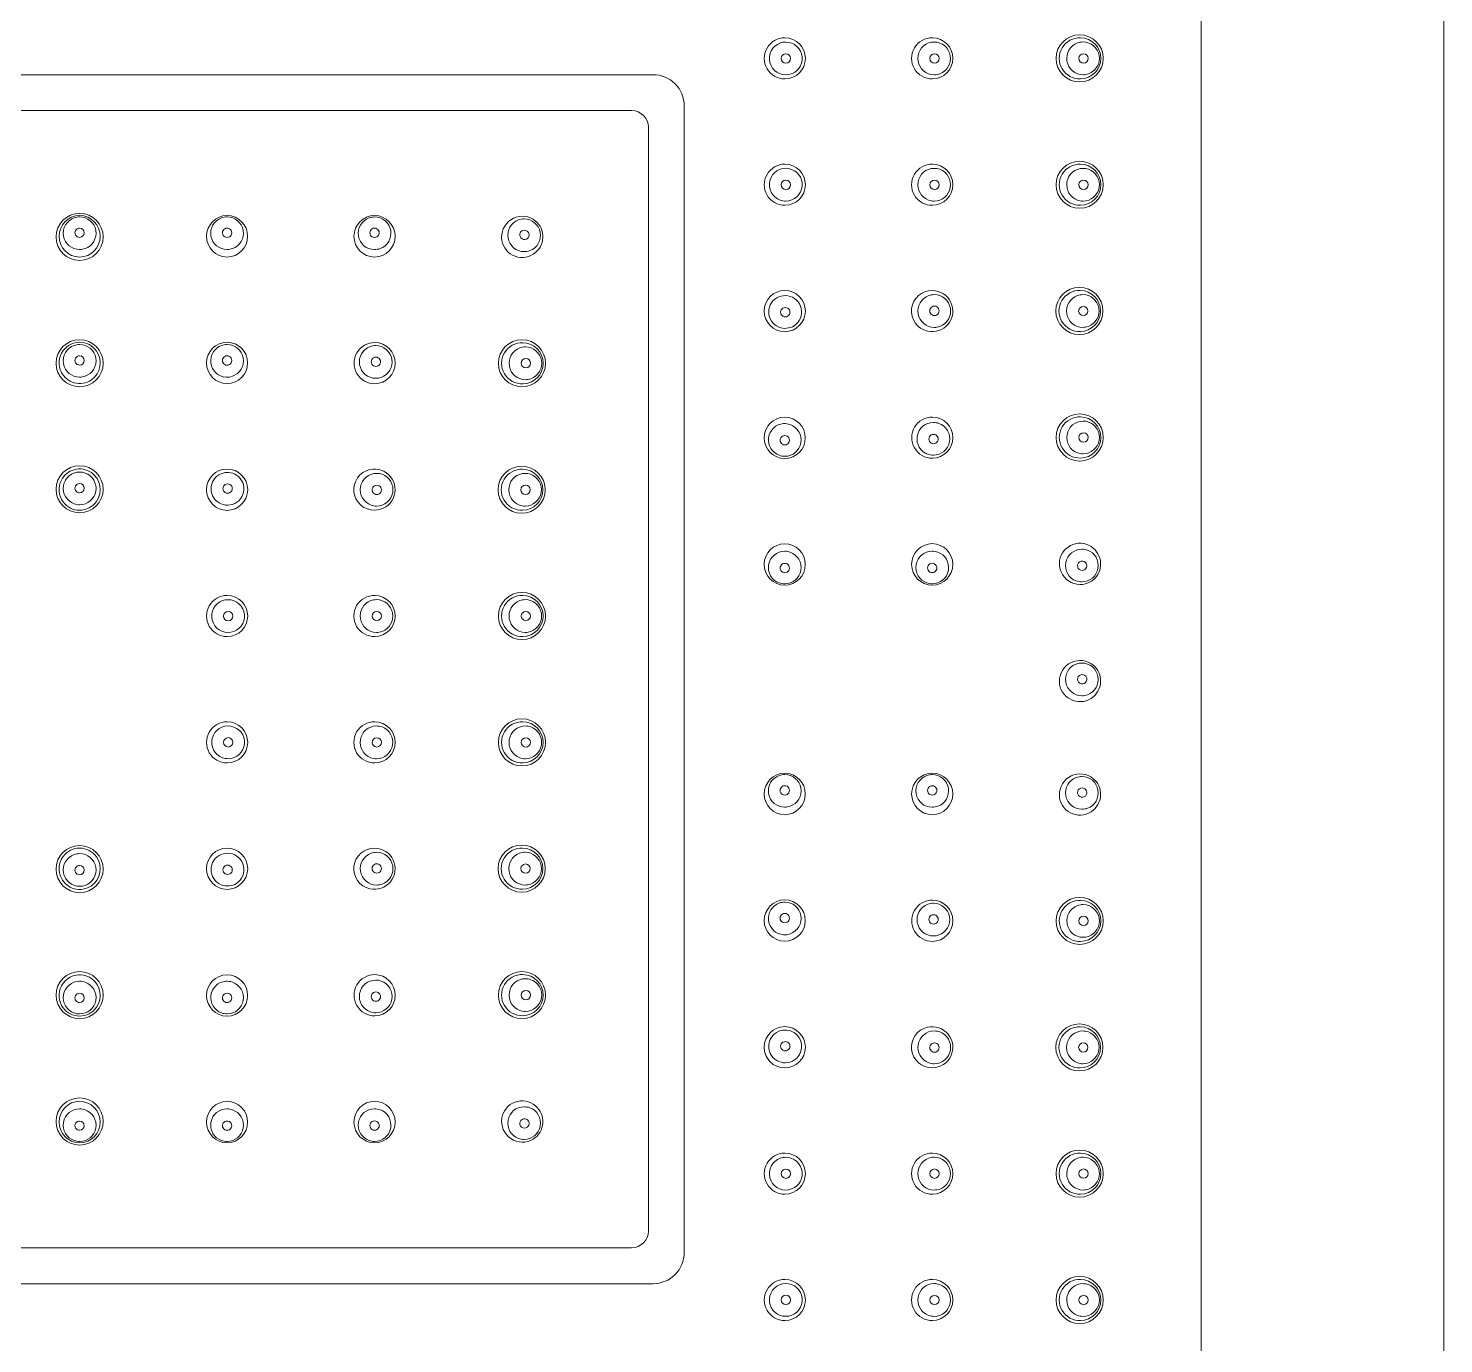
# Model space of a CAD drawing. Header units: metres. Extents: x 14 to 2416, y -346 to 476.
# Drawn here: x 146.8251 to 146.9289, y -148.8658 to -148.7693 of the extents above; entities that cross this region are included whole.
import ezdxf

# ---------------------------------------------------------------- set-up
doc = ezdxf.new("R2010")
doc.units = ezdxf.units.M
doc.linetypes.add('0', pattern=[0])
doc.layers.get('0').update_dxf_attribs({"linetype": '0', "lineweight": 20})
doc.layers.add('A-ANNO-TEXT', color=20, linetype='Continuous', lineweight=13)
doc.layers.add('baños', color=251, linetype='Continuous', lineweight=0)
doc.styles.get("Standard").update_dxf_attribs({"font": 'arial.ttf', "height": 0.1875})

# ---------------------------------------------------------------- blocks, each defined once
blk = doc.blocks.new('A$C3bae67db')
at = {"layer": 'baños'}
for p, q in [((0.05567767941755619, 0.142043857970684), (0.05567767969631632, 0.05795731748658994)), ((0.1443225757108735, 0.142043857970684), (0.1443225754321134, 0.05795731748658994)), ((0.05830638234982644, 0.1404659088862488), (0.05830638234982644, 0.05953413947369057)), ((0.1416938727786032, 0.1404659088862488), (0.1416938727786032, 0.05953413947369057)), ((0.05953425239812304, 0.05830626942536554), (0.1404660027303066, 0.05830626942536554)), ((0.05795743052766511, 0.05567756672882496), (0.1420428246007646, 0.05567756672882496))]:
    blk.add_line(p, q, dxfattribs=at)
for points in [[(0.2000001275641807, 0.2000000241799569), (1.275641352549428e-07, 0.2000000241799569), (1.275641352549428e-07, 2.417995403902751e-08), (0.2000001275641807, 2.417995403902751e-08)], [(0.1822216636463319, 0.1822215602621071), (0.01777859148198413, 0.1822215602621071), (0.01777859148198413, 0.0177784880978038), (0.1822216636463319, 0.0177784880978038)]]:
    blk.add_lwpolyline(points, close=True, dxfattribs=at)
for centre, radius in [((0.06756904067282221, 0.1000025628189221), 0.001726273626168971), ((0.0768350682250798, 0.1000025628189221), 0.001726273626168971), ((0.08607355345083079, 0.1000025633621178), 0.001726273626168971), ((0.1139267016775989, 0.1000025633621178), 0.001726273626168971), ((0.1231651869033499, 0.1000025628189221), 0.001726273626168971), ((0.1324312144556075, 0.1000025628189221), 0.001726273626168971), ((0.09537011069431856, 0.0891052716333931), 0.0003427381330779128), ((0.1046301444341111, 0.0891052716333931), 0.0003427381330779128), ((0.0768350682250798, 0.0675740050237934), 0.001726273626168971), ((0.0861115584927461, 0.06759639730619682), 0.001726273626168971), ((0.09536712332959496, 0.0675740050237934), 0.001726273626168971), ((0.1046331317988347, 0.0675740050237934), 0.001726273626168971), ((0.1138886966356836, 0.06759639730619682), 0.001726273626168971), ((0.1231651869033499, 0.0675740050237934), 0.001726273626168971), ((0.05448229008286809, 0.04822083048440717), 0.0003427381330779128), ((0.06374232382266065, 0.04822083048440717), 0.0003427381330779128), ((0.1362579313056553, 0.04822083048440717), 0.0003427381330779128), ((0.1455179650454479, 0.04822083048440717), 0.0003427381330779128), ((0.0544796976509847, 0.02668658888557829), 0.001726273626168971), ((0.06374570612022445, 0.02668658888557829), 0.001726273626168971), ((0.07300127095707332, 0.0267089811679817), 0.001726273626168971), ((0.08227776122473962, 0.02668658888557829), 0.001726273626168971), ((0.1177224939035764, 0.02668658888557829), 0.001726273626168971), ((0.1269989841712427, 0.0267089811679817), 0.001726273626168971), ((0.1362545490080915, 0.02668658888557829), 0.001726273626168971), ((0.1455205574773313, 0.02668658888557829), 0.001726273626168971)]:
    blk.add_circle(centre, radius, dxfattribs=at)
for centre, radius, start, end in [((0.06752492246909014, 0.09998721846408642), 0.00152379913724904, 0.4815084169714707, 179.5184915830285), ((0.06729974801027083, 0.1000101427001923), 0.001193729488785252, 359.5143326426547, 160.681163080058), ((0.07680050007337513, 0.1000014306518366), 0.001506514668338149, 126.6365019344265, 180.0534909585633), ((0.07665631512116988, 0.1000060685709556), 0.001197938431549503, 359.8323604302385, 160.4660116733307), ((0.07680935043521231, 0.0999902052850743), 0.00152080370815291, 62.66042759306035, 126.6516953464654), ((0.0768158139161983, 0.1000000324133552), 0.001509106328667489, 15.44699995191785, 62.70706108587409), ((0.08609280775971229, 0.1000000329565509), 0.001509106328667489, 117.2929389141259, 164.5530000480822), ((0.08601186279378226, 0.1000060691141798), 0.001197938431549503, 19.53398832666936, 180.1676395697615), ((0.08609927124069827, 0.09999020582829843), 0.00152080370815291, 53.34830465353465, 117.3395724069396), ((0.08610812160253545, 0.1000014311950324), 0.001506514668338149, 359.9465090414367, 53.3634980655735), ((0.1138921335258942, 0.1000014311950324), 0.001506514668338149, 126.6365019344265, 180.0534909585633), ((0.1139883923346474, 0.1000060691141798), 0.001197938431549503, 359.8323604302385, 160.4660116733307), ((0.1139009838877314, 0.09999020582829843), 0.00152080370815291, 62.66042759306035, 126.6516953464654), ((0.1139074473687174, 0.1000000329565509), 0.001509106328667489, 15.44699995191785, 62.70706108587409), ((0.1231844412122314, 0.1000000324133552), 0.001509106328667489, 117.2929389141259, 164.5530000480822), ((0.1233439400072598, 0.1000060685709556), 0.001197938431549503, 19.53398832666936, 180.1676395697615), ((0.1231909046932174, 0.0999902052850743), 0.00152080370815291, 53.34830465353465, 117.3395724069396), ((0.1231997550550545, 0.1000014306518366), 0.001506514668338149, 359.9465090414367, 53.3634980655735), ((0.1324753326595669, 0.09998721846408642), 0.00152379913724904, 0.4815084169714707, 179.5184915830285), ((0.1327005071181588, 0.1000101427001923), 0.001193729488785252, 19.31883691994197, 180.4856673573453), ((0.06752492246909014, 0.1000179995156927), 0.001523851350039296, 180.6758761340693, 359.3241238659307), ((0.0672976013526636, 0.09999550554436354), 0.001194191915340333, 179.7832012068268, 340.6623966942979), ((0.06733929721934828, 0.09999552636644893), 0.001235887417606161, 160.6482721695431, 179.7914807641896), ((0.06726274891474304, 0.1000045086041936), 0.0003407503923429775, 359.2459407059762, 180.7540592940236), ((0.06726274891474304, 0.1000005923474347), 0.0003407213562947965, 180.0955432162111, 359.9044567837889), ((0.06728559987385552, 0.1000025060600578), 0.001207837290240649, 340.537568001467, 359.8822677890739), ((0.07680047862771744, 0.1000036135259492), 0.001506496842203655, 180.1365117840078, 235.2142598131893), ((0.0766619757325202, 0.1000025931878596), 0.001204436081000226, 160.4002387764176, 180.1222094087611), ((0.07665547595178168, 0.09999905347057592), 0.001197933953633447, 179.9535721002179, 340.4661922248824), ((0.0766313511673502, 0.1000034532294691), 0.0003418063086853633, 359.4251909468629, 180.574809053137), ((0.0766313511673502, 0.1000016607745167), 0.0003417930261405343, 180.2743482528581, 359.7256517471419), ((0.07664981364308687, 0.1000025335788948), 0.001204434782080665, 340.4002334721913, 0.001426747796174793), ((0.07682200609218626, 0.100002391987168), 0.001502509496179472, 325.0549561738853, 15.42316380291073), ((0.08608661558372432, 0.1000023925303921), 0.001502509496179472, 164.5768361970892, 214.9450438261147), ((0.08601836427186527, 0.1000025341220905), 0.001204434782080665, 179.9985732522038, 199.5997665278087), ((0.08601270196317046, 0.09999905401377163), 0.001197933953633447, 199.5338077751176, 0.04642789978211763), ((0.0860008266408272, 0.1000034537726933), 0.0003418063086853633, 359.4251909468629, 180.574809053137), ((0.0860008266408272, 0.1000016613177408), 0.0003417930261405343, 180.2743482528581, 359.7256517471419), ((0.08610814304819314, 0.1000036140691734), 0.001506496842203655, 304.7857401868107, 359.8634882159906), ((0.08600620218243193, 0.1000025937310554), 0.001204436081000226, 359.8777905912389, 19.59976122358242), ((0.1138921120802365, 0.1000036140691734), 0.001506496842203655, 180.1365117840078, 235.2142598131893), ((0.1139940529459977, 0.1000025937310554), 0.001204436081000226, 160.4002387764176, 180.1222094087611), ((0.1139875531652592, 0.09999905401377163), 0.001197933953633447, 179.9535721002179, 340.4661922248824), ((0.1139994284876025, 0.1000034537726933), 0.0003418063086853633, 359.4251909468629, 180.574809053137), ((0.1139994284876025, 0.1000016613177408), 0.0003417930261405343, 180.2743482528581, 359.7256517471419), ((0.1139818908565644, 0.1000025341220905), 0.001204434782080665, 340.4002334721913, 0.001426747796174793), ((0.1139136395447053, 0.1000023925303921), 0.001502509496179472, 325.0549561738853, 15.42316380291073), ((0.1231782490362434, 0.100002391987168), 0.001502509496179472, 164.5768361970892, 214.9450438261147), ((0.1233504414853428, 0.1000025335788948), 0.001204434782080665, 179.9985732522038, 199.5997665278087), ((0.1233447791768754, 0.09999905347057592), 0.001197933953633447, 199.5338077751176, 0.04642789978211763), ((0.1233689039610795, 0.1000034532294691), 0.0003418063086853633, 359.4251909468629, 180.574809053137), ((0.1233689039610795, 0.1000016607745167), 0.0003417930261405343, 180.2743482528581, 359.7256517471419), ((0.1231997765007122, 0.1000036135259492), 0.001506496842203655, 304.7857401868107, 359.8634882159906), ((0.1233382793959095, 0.1000025931878596), 0.001204436081000226, 359.8777905912389, 19.59976122358242), ((0.1324753326595669, 0.1000179995156927), 0.001523851350039296, 180.6758761340693, 359.3241238659307), ((0.1327146552545742, 0.1000025060600578), 0.001207837290240649, 180.1177322109262, 199.462431998533), ((0.1327026537757661, 0.09999550554436354), 0.001194191915340333, 199.3376033057018, 0.2167987931731728), ((0.1327375062136866, 0.1000045086041936), 0.0003407503923429775, 359.2459407059762, 180.7540592940236), ((0.1327375062136866, 0.1000005923474347), 0.0003407213562947965, 180.0955432162111, 359.9044567837889), ((0.1326609579090814, 0.09999552636644893), 0.001235887417606161, 0.2085192358103739, 19.35172783045692), ((0.07680913716711757, 0.1000129524994904), 0.001519107682017091, 235.1470028587918, 325.0064798470243), ((0.08609948450879301, 0.1000129530427145), 0.001519107682017091, 214.9935201529758, 304.8529971412081), ((0.1139007706196367, 0.1000129530427145), 0.001519107682017091, 235.1470028587918, 325.0064798470243), ((0.1231911179613121, 0.1000129524994904), 0.001519107682017091, 214.9935201529758, 304.8529971412081), ((0.06752527882002823, 0.08917733031159258), 0.001523801172583426, 0.5747514779052038, 179.4262465459042), ((0.06730058426768437, 0.08919975367322053), 0.001193765215403577, 359.6365954075218, 160.6779287406165), ((0.07680929635802158, 0.08918567323299698), 0.001515209523409549, 0.2469365196410936, 179.7554027190644), ((0.07665732812273518, 0.0891941807547525), 0.001198002774692498, 4.349572792468204, 160.4590152359306), ((0.08610443643209464, 0.08918427319206756), 0.001515209523409549, 0.244597280935595, 179.7530634803589), ((0.08603850400498914, 0.08917485403923564), 0.001195045438537086, 21.80722765049478, 157.7672225745089), ((0.0953673287696688, 0.0891897944403226), 0.001508196546264781, 359.5063520397071, 180.4925711315599), ((0.0953710932307672, 0.08911670710454445), 0.001200198361899698, 180.0407498063049, 160.2387492971683), ((0.1046329263587609, 0.0891897944403226), 0.001508196546264781, 359.5074288684401, 180.4936479602929), ((0.1046291618976625, 0.08911670710454445), 0.001200198361899698, 19.76125070283169, 359.9592501936951), ((0.113895818696335, 0.08918427319206756), 0.001515209523409549, 0.2469365196410936, 179.7554027190644), ((0.1139617511234405, 0.08917485403923564), 0.001195045438537086, 22.2327774254911, 158.1927723495052), ((0.1231909587704081, 0.08918567323299698), 0.001515209523409549, 0.244597280935595, 179.7530634803589), ((0.1233429270056945, 0.0891941807547525), 0.001198002774692498, 19.54098476406944, 175.6504272075318), ((0.1324749763084014, 0.08917733031159258), 0.001523801172583426, 0.5737534540958034, 179.4252485220948), ((0.1326996708607453, 0.08919975367322053), 0.001193765215403577, 19.32207125938354, 180.3634045924782), ((0.06731282925346704, 0.08919229810322093), 0.001207791056576054, 160.5363707333084, 180.0027336194925), ((0.06726370329096198, 0.08919407473907626), 0.0003407568798300127, 359.346075732061, 180.3246311100405), ((0.07666289127263326, 0.08919085208759014), 0.001204359554630129, 160.3983028553304, 180.0015083034943), ((0.07663254876996461, 0.08919135762729269), 0.0003418119665338834, 359.8484264500146, 180.1447206987231), ((0.07664612589400122, 0.08919191523292369), 0.001209345381516621, 340.4185567370939, 4.416346836907331), ((0.08603844434941266, 0.08915878990091386), 0.001201160736598691, 157.0568312886519, 212.9165601568608), ((0.08602225556199983, 0.08915283907781912), 0.0003418119665338834, 359.8552793012769, 180.1515735499855), ((0.08603844435623387, 0.08915878990261916), 0.001201160729709154, 351.2970901245022, 22.51761903481964), ((0.09529917106959829, 0.08913625529719837), 0.001128460337495796, 160.0025846814546, 181.0359251744131), ((0.1047010840588314, 0.08913625529719837), 0.001128460337495796, 358.9640748255869, 19.99741531854547), ((0.1139618107721958, 0.08915878990261916), 0.001201160729709154, 157.4823809651803, 188.7029098754976), ((0.1139779995664298, 0.08915283907781912), 0.0003418119665338834, 359.8484264500146, 180.1447206987231), ((0.113961810779017, 0.08915878990091386), 0.001201160736598691, 327.0834398431392, 22.94316871134812), ((0.1233541292344285, 0.08919191523292369), 0.001209345381516621, 175.5836531630927, 199.5814432629045), ((0.1233677063584651, 0.08919135762729269), 0.0003418119665338834, 359.8552793012769, 180.1515735499855), ((0.1233373638557964, 0.08919085208759014), 0.001204359554630129, 359.9984916965058, 19.6016971446696), ((0.1327365518374677, 0.08919407473907626), 0.0003407568798300127, 359.6753688899595, 180.6539242679389), ((0.13268742587519, 0.08919229810322093), 0.001207791056576054, 359.9972663805075, 19.46362926669158), ((0.06752527855149992, 0.08920814127750276), 0.001523803867774046, 180.5847748674714, 359.4162231563053), ((0.06729877940477991, 0.08918466896670196), 0.001193765217027741, 179.636596389109, 340.6779286321186), ((0.06726369211531846, 0.08919018572040471), 0.0003407458622599414, 179.6707068420732, 359.9999999999364), ((0.06728653441490451, 0.08919212453655945), 0.001207791059114692, 340.5363707599155, 0.002732610598238034), ((0.07680929608221732, 0.08919918448349762), 0.001515211808342921, 180.2663152946292, 359.7360239440766), ((0.07665652931444811, 0.08918731661173496), 0.001198002720139636, 179.8324281218217, 340.459017457677), ((0.07663254866423586, 0.08918959001353954), 0.0003418119665339049, 179.8484264500145, 0.1447206987231602), ((0.08610443670789891, 0.0891977844425682), 0.001515211808342921, 180.2639760559234, 359.7336847053708), ((0.08603844434895791, 0.08915878990125492), 0.001201160737011495, 212.9165601055092, 351.2970902225019), ((0.08602225566772859, 0.0891510714640944), 0.0003418119665339049, 179.8552793012768, 0.1515735499854856), ((0.09536732874329346, 0.08918700170280403), 0.001508175096699564, 180.3864785172691, 359.6124446539787), ((0.1046329263851362, 0.08918700170280403), 0.001508175096699564, 180.3875553460212, 359.6135214827309), ((0.1138958184205308, 0.0891977844425682), 0.001515211808342921, 180.2663152946292, 359.7360239440766), ((0.1139618107794718, 0.08915878990125492), 0.001201160737011495, 188.7029097774981, 327.0834398944908), ((0.1139779994607011, 0.0891510714640944), 0.0003418119665339049, 179.8484264500145, 0.1447206987231602), ((0.1231909590462124, 0.08919918448349762), 0.001515211808342921, 180.2639760559234, 359.7336847053708), ((0.1233437258139816, 0.08918731661173496), 0.001198002720139636, 199.5409825423229, 0.1675718781782871), ((0.1233677064641938, 0.08918959001353954), 0.0003418119665339049, 179.8552793012768, 0.1515735499854856), ((0.1324749765769297, 0.08920814127750276), 0.001523803867774046, 180.5837768436947, 359.4152251325286), ((0.1327137207135252, 0.08919212453655945), 0.001207791059114692, 179.9972673894018, 199.4636292400845), ((0.1327014757236498, 0.08918466896670196), 0.001193765217027741, 199.3220713678814, 0.3634036108910048), ((0.1327365630131112, 0.08919018572040471), 0.0003407458622599414, 180.0000000000635, 0.3292931579268081), ((0.08610270852994972, 0.07839207688228811), 0.001507949430811743, 358.7861149333493, 167.2863113225147), ((0.09536749553893742, 0.07839150085185764), 0.001508573317714411, 358.8207356911439, 181.1783762100055), ((0.1046327595894923, 0.07839150085185764), 0.001508573317714411, 358.8216237899945, 181.1792643088561), ((0.1138975465984799, 0.07839207688228811), 0.001507949430811743, 12.71368867748525, 181.2138850666507), ((0.06752622073366865, 0.0783676869765415), 0.001523560504830024, 0.5584262577229699, 179.4438626310407), ((0.06730323483333223, 0.07838901595476244), 0.001193893552601191, 359.6382842799194, 160.6700129615116), ((0.07682554912815931, 0.07837585614284848), 0.001510635915196017, 359.5106951228642, 180.5562638595077), ((0.07673669497097535, 0.07829296384556272), 0.001200943033476937, 359.9331528515922, 160.1968952919805), ((0.08610787517994822, 0.07822999281943765), 0.001200943033476937, 19.80310470801955, 180.0668471484078), ((0.09536814589654341, 0.07823566580440655), 0.00120197248215199, 0.1605960866830021, 160.2331046607045), ((0.1046321092318863, 0.07823566580440655), 0.00120197248215199, 19.76689533929529, 179.839403913317), ((0.1138923799484814, 0.07822999281943765), 0.001200943033476937, 359.9331528515922, 160.1968952919805), ((0.1231747060002704, 0.07837585614284848), 0.001510635915196017, 359.4437361404923, 180.4893048771358), ((0.1232635601574543, 0.07829296384556272), 0.001200943033476937, 19.80310470801955, 180.0668471484078), ((0.132474034394761, 0.0783676869765415), 0.001523560504830024, 0.5561373689593011, 179.441573742277), ((0.1326970202950974, 0.07838901595476244), 0.001193893552601191, 19.32998703848845, 180.3617157200807), ((0.0675262201329474, 0.0783977629684145), 0.001523564837230641, 180.5749321923367, 359.4273566964525), ((0.06730147437173173, 0.07837419070545337), 0.00119389333313216, 179.6410510969565, 340.6700218788732), ((0.06731527943469473, 0.07838172810874511), 0.00120767496975197, 160.5328952513857, 180.002746965788), ((0.06726664149067574, 0.07837950938019134), 0.0003407760450880885, 179.6740150187168, 0.3195815854410826), ((0.06726664170508911, 0.0783833489728849), 0.0003407760450881728, 359.6740150186533, 180.3195815855062), ((0.0672894296246227, 0.07838147879927959), 0.001207674969753276, 340.5328952600327, 0), ((0.07682554874776315, 0.07837650696605891), 0.001510641993610608, 180.5809473250861, 359.4860116572814), ((0.07673755557897266, 0.07829406342468559), 0.001200928035992184, 179.92580103304, 340.1673369226742), ((0.07673634930023354, 0.07829561864559054), 0.00119972075021922, 160.3105915023508, 180), ((0.07672299392032755, 0.07828035006203748), 0.0003424123588572697, 359.9019781301491, 179.907487058293), ((0.0767229938655305, 0.07828031713778927), 0.0003424123588573842, 179.9019778471349, 359.9074873413071), ((0.07673791822156772, 0.07829149877172625), 0.001199718968097798, 340.2766783095563, 0.003053155092960894), ((0.08610123918919044, 0.07838004721005376), 0.001509211767642307, 166.828532229629, 359.243894026229), ((0.08610665192958322, 0.07822852774560118), 0.001199718968097798, 179.996946844907, 199.7233216904437), ((0.08610701457195091, 0.07823109239856052), 0.001200928035992184, 199.8326630773257, 0.07419896695995848), ((0.08612157623059602, 0.078217379035884), 0.0003424123588572697, 0.09251294170702966, 180.0980218698508), ((0.08612157628539308, 0.0782173461116642), 0.0003424123588573842, 180.0925126586928, 0.09802215286506169), ((0.08610822085069003, 0.07823264761946547), 0.00119972075021922, 0, 19.68940849764915), ((0.09536749544457734, 0.07837916770522924), 0.001508369991397104, 180.7099927432195, 359.2891192542868), ((0.09536296503841868, 0.0782389326812094), 0.001195992791243886, 160.2964487053673, 179.9991928352202), ((0.0953689405916407, 0.07824231153565364), 0.001201973046303671, 180.1602606542315, 340.0846719199311), ((0.09536871337598996, 0.0782146922411684), 0.0003427171174496419, 0.1454795033560317, 179.8585834045856), ((0.09536871331505381, 0.07821640832047905), 0.000342717117449731, 180.1454795032274, 359.8585834046492), ((0.0953741167763269, 0.0782390521825036), 0.001195996880989198, 340.1470106921285, 359.9991694389859), ((0.1046327596838523, 0.07837916770522924), 0.001508369991397104, 180.7108807457132, 359.2900072567805), ((0.1046261383523301, 0.0782390521825036), 0.001195996880989198, 180.0008305610141, 199.8529893078715), ((0.104631314536789, 0.07824231153565364), 0.001201973046303671, 199.915328080069, 359.8397393457685), ((0.1046315417524397, 0.0782146922411684), 0.0003427171174496419, 0.1414165954143968, 179.854520496644), ((0.1046315418133759, 0.07821640832047905), 0.000342717117449731, 180.1414165953509, 359.8545204967726), ((0.104637290090011, 0.0782389326812094), 0.001195992791243886, 0.0008071647797915169, 19.70355129463271), ((0.1138990159392392, 0.07838004721005376), 0.001509211767642307, 180.756105973771, 13.17146777037103), ((0.1138932405564788, 0.07823109239856052), 0.001200928035992184, 179.92580103304, 340.1673369226742), ((0.1138920342777396, 0.07823264761946547), 0.00119972075021922, 160.3105915023508, 180), ((0.1138786788430366, 0.0782173461116642), 0.0003424123588573842, 179.9019778471349, 359.9074873413071), ((0.1138786788978337, 0.078217379035884), 0.0003424123588572697, 359.9019781301491, 179.907487058293), ((0.1138936031990738, 0.07822852774560118), 0.001199718968097798, 340.2766783095563, 0.003053155092960894), ((0.1231747063806665, 0.07837650696605891), 0.001510641993610608, 180.5139883427186, 359.4190526749139), ((0.1232623369068619, 0.07829149877172625), 0.001199718968097798, 179.996946844907, 199.7233216904437), ((0.123262699549457, 0.07829406342468559), 0.001200928035992184, 199.8326630773257, 0.07419896695995848), ((0.1232772612081021, 0.07828035006203748), 0.0003424123588572697, 0.09251294170702966, 180.0980218698508), ((0.1232772612628992, 0.07828031713778927), 0.0003424123588573842, 180.0925126586928, 0.09802215286506169), ((0.1232639058281961, 0.07829561864559054), 0.00119972075021922, 0, 19.68940849764915), ((0.1324740349954823, 0.0783977629684145), 0.001523564837230641, 180.5726433035458, 359.4250678076634), ((0.1327108255040343, 0.07838147879927959), 0.001207674969753276, 180, 199.4671047399674), ((0.1326987807566979, 0.07837419070545337), 0.00119389333313216, 199.3299781211269, 0.3589489030434814), ((0.1327336134233406, 0.0783833489728849), 0.0003407760450881728, 359.6804184144938, 180.3259849813467), ((0.1327336136377539, 0.07837950938019134), 0.0003407760450880885, 179.6804184145589, 0.3259849812831996), ((0.1326849756937349, 0.07838172810874511), 0.00120767496975197, 359.997253034212, 19.4671047486143), ((0.06757577863658071, 0.06754246966197996), 0.001521988814155353, 80.54815256121562, 211.633336167478), ((0.06744739869321847, 0.06741161615038749), 0.001200817506817739, 359.9068270054257, 160.0843865683467), ((0.06757360806199131, 0.0675587707196641), 0.001506273214753162, 319.5304199536451, 80.36488295535518), ((0.07683599266800911, 0.06755994871695492), 0.001508967363600021, 357.8229479661159, 182.0301807567156), ((0.0768361336767498, 0.06731439095414515), 0.001202472454991783, 0.3589689066509878, 160.1830485852777), ((0.08611063404958941, 0.06758234099935834), 0.001508967363600021, 357.9698192432843, 182.1770520338841), ((0.0861104930410761, 0.06733678323654857), 0.001202472454991783, 19.81695141472233, 179.641031093349), ((0.09536732375926249, 0.06756132956913774), 0.001508910434373833, 357.9993150835641, 182.0003996025396), ((0.09536676056376336, 0.06731936279231121), 0.001202398407140004, 0.3318408663501854, 160.2005550083285), ((0.1046329313691672, 0.06756132956913774), 0.001508910434373833, 357.9996003974603, 182.0006849164359), ((0.1046334945648937, 0.06731936279231121), 0.001202398407140004, 19.79944499167146, 179.6681591336499), ((0.1138896210788403, 0.06758234099935834), 0.001508967363600021, 357.8229479661159, 182.0301807567156), ((0.1138897620873536, 0.06733678323654857), 0.001202472454991783, 0.3589689066509878, 160.1830485852777), ((0.1231642624604206, 0.06755994871695492), 0.001508967363600021, 357.9698192432843, 182.1770520338841), ((0.1231641214516799, 0.06731439095414515), 0.001202472454991783, 19.81695141472233, 179.641031093349), ((0.1324266470664384, 0.0675587707196641), 0.001506273214753162, 99.63511704464473, 220.4695800463546), ((0.1325528564352112, 0.06741161615038749), 0.001200817506817739, 19.91561343165329, 180.0931729945744), ((0.132424476491849, 0.06754246966197996), 0.001521988814155353, 328.3666638325218, 99.45184743878438), ((0.06744492393198698, 0.06741844311735434), 0.00119617823364954, 160.3514577205625, 180.0058689435308), ((0.06742947758010587, 0.06739314287329279), 0.0003417448353014675, 143.4591566175692, 215.8037251876988), ((0.06742879027405024, 0.0673927519154276), 0.0003414261719296849, 69.53359209067591, 143.3377727266896), ((0.06742884736917176, 0.06739080462619285), 0.0003432313649668054, 353.593148223272, 69.65618205706909), ((0.07683595447673497, 0.06753015113638838), 0.001508167584307319, 180.8988493815665, 359.0998149017747), ((0.07682412820707896, 0.06732174835760674), 0.001188687084480606, 160.3205009243842, 179.9977989997734), ((0.07683718328979694, 0.06728423467964006), 0.0003427216785175545, 0.3316643734356975, 179.6745511584029), ((0.08611067224109092, 0.06755254341882022), 0.001508167584307319, 180.9001850982251, 359.1011506184335), ((0.08610944342802895, 0.0673066269620719), 0.0003427216785175545, 0.325448841597066, 179.6683356265643), ((0.08612249851051956, 0.06734414064001015), 0.001188687084480606, 0.002201000226615922, 19.67949907561579), ((0.09536732368673029, 0.06753224788808865), 0.001508175294152605, 180.8961877184803, 359.1035269676771), ((0.09535497519681257, 0.06732625400791648), 0.001188978101211688, 160.3206322798199, 179.9979251928167), ((0.09536760711961279, 0.06728917523130207), 0.0003427214496676189, 0.3212440237048805, 179.6801582375024), ((0.1046329314416994, 0.06753224788808865), 0.001508175294152605, 180.8964730323229, 359.1038122815197), ((0.1046326480088169, 0.06728917523130207), 0.0003427214496676189, 0.319841762497594, 179.6787559762952), ((0.1046452799316171, 0.06732625400791648), 0.001188978101211688, 0.002074807183306674, 19.67936772018006), ((0.1138895828873387, 0.06755254341882022), 0.001508167584307319, 180.8988493815665, 359.0998149017747), ((0.1138777566179101, 0.06734414064001015), 0.001188687084480606, 160.3205009243842, 179.9977989997734), ((0.1138908117004007, 0.0673066269620719), 0.0003427216785175545, 0.3316643734356975, 179.6745511584029), ((0.1231643006516947, 0.06753015113638838), 0.001508167584307319, 180.9001850982251, 359.1011506184335), ((0.1231630718386327, 0.06728423467964006), 0.0003427216785175545, 0.325448841597066, 179.6683356265643), ((0.1231761269213507, 0.06732174835760674), 0.001188687084480606, 0.002201000226615922, 19.67949907561579), ((0.1325714077592579, 0.06739080462619285), 0.0003432313649668054, 110.3438179429309, 186.4068517767278), ((0.1325714648543794, 0.0673927519154276), 0.0003414261719296849, 36.66222727331041, 110.4664079093241), ((0.1325707775483238, 0.06739314287329279), 0.0003417448353014675, 324.1962748123012, 36.54084338243083), ((0.1325553311964427, 0.06741844311735434), 0.00119617823364954, 359.9941310564691, 19.64854227943749), ((0.06744956593814777, 0.06741637321754723), 0.001200821812368165, 179.9070834077331, 340.0164505868464), ((0.06755888616902439, 0.06754782574898144), 0.001510474982378461, 212.1423970633515, 320.2087241241978), ((0.06743122423284831, 0.06739365621933047), 0.0003434622621792048, 215.7027211554143, 279.638193328027), ((0.06743161916568852, 0.06739068123007286), 0.000340463161306216, 279.6564916593664, 353.5617333049892), ((0.06745204315046749, 0.06740953993729448), 0.001196171468180108, 340.2835028898117, 0.005914314197119606), ((0.07683789637843574, 0.06732932927223345), 0.001202478864778748, 180.359042434974, 339.950480320251), ((0.07683718307652043, 0.06728816526076997), 0.0003427216785174244, 180.3316643732419, 359.6745511585951), ((0.07684987977717128, 0.06732197217404945), 0.001188702755491038, 340.0855827822089, 359.9977080007025), ((0.08609674694065461, 0.06734436445645287), 0.001188702755491038, 180.0022919992975, 199.9144172177909), ((0.08610873033916278, 0.06735172155466529), 0.001202478864778748, 200.049519679749, 359.640957565026), ((0.08610944364107809, 0.06731055754317339), 0.0003427216785174244, 180.3254488414049, 359.6683356267581), ((0.09536844225425511, 0.06733361572710095), 0.001202467430117421, 180.3487255595719, 339.9526601246038), ((0.09536760707254643, 0.06729300994097542), 0.0003427214496652206, 180.3212439525, 359.6801583086421), ((0.09538014580965637, 0.0673263715315997), 0.001188992995398989, 340.0872666414435, 359.9978397821129), ((0.1046201093187733, 0.0673263715315997), 0.001188992995398989, 180.0021602178871, 199.9127333585565), ((0.1046318128741746, 0.06733361572710095), 0.001202467430117421, 200.0473398753963, 359.651274440428), ((0.1046326480558832, 0.06729300994097542), 0.0003427214496652206, 180.3198416913579, 359.6787560475), ((0.1138915247892669, 0.06735172155466529), 0.001202478864778748, 180.359042434974, 339.950480320251), ((0.1138908114873516, 0.06731055754317339), 0.0003427216785174244, 180.3316643732419, 359.6745511585951), ((0.1139035081880024, 0.06734436445645287), 0.001188702755491038, 340.0855827822089, 359.9977080007025), ((0.1231503753512584, 0.06732197217404945), 0.001188702755491038, 180.0022919992975, 199.9144172177909), ((0.1231623587499939, 0.06732932927223345), 0.001202478864778748, 200.049519679749, 359.640957565026), ((0.1231630720519092, 0.06728816526076997), 0.0003427216785174244, 180.3254488414049, 359.6683356267581), ((0.1324413689594053, 0.06754782574898144), 0.001510474982378461, 219.7912758758021, 327.8576029366483), ((0.1325482119779622, 0.06740953993729448), 0.001196171468180108, 179.9940856858028, 199.7164971101882), ((0.1325506891902819, 0.06741637321754723), 0.001200821812368165, 199.9835494131534, 0.09291659226688478), ((0.1325686359629685, 0.06739068123007286), 0.000340463161306216, 186.4382666950108, 260.3435083406337), ((0.1325690308955814, 0.06739365621933047), 0.0003434622621792048, 260.361806671973, 324.2972788445857), ((0.05953425239812304, 0.05953413947369057), 0.001227870048324664, 180.000000010199, 269.9999999974336), ((0.1404660027303066, 0.05953413947369057), 0.001227870048324664, 270.0000000025664, 359.999999989801), ((0.05795630335677515, 0.05795619038922695), 0.002278623939186942, 179.9716592442715, 270.0283426059618), ((0.1420439517716545, 0.05795619038922695), 0.002278623939186942, 269.971657394038, 0.02834075572858865), ((0.05447950815821834, 0.04830535329136509), 0.001508196546264781, 359.5063520397071, 180.4925711315599), ((0.0637451057473104, 0.04830535329136509), 0.001508196546264781, 359.5074288684401, 180.4936479602929), ((0.07300799808488456, 0.04829983204311006), 0.001515209523409549, 0.2469365196410936, 179.7554027190644), ((0.08230313815895762, 0.04830123208403947), 0.001515209523409549, 0.244597280935595, 179.7530634803589), ((0.09158715569695097, 0.04829288916263508), 0.001523801172583426, 0.5737534540958034, 179.4252485220948), ((0.108413099431365, 0.04829288916263508), 0.001523801172583426, 0.5747514779052038, 179.4262465459042), ((0.1176971169693584, 0.04830123208403947), 0.001515209523409549, 0.2469365196410936, 179.7554027190644), ((0.1269922570434314, 0.04829983204311006), 0.001515209523409549, 0.244597280935595, 179.7530634803589), ((0.1362551493810056, 0.04830535329136509), 0.001508196546264781, 359.5063520397071, 180.4925711315599), ((0.1455207469700976, 0.04830535329136509), 0.001508196546264781, 359.5074288684401, 180.4936479602929), ((0.05448327261931674, 0.04823226595558694), 0.001200198361899698, 180.0407498063049, 160.2387492971683), ((0.063741341286212, 0.04823226595558694), 0.001200198361899698, 19.76125070283169, 359.9592501936951), ((0.07307393051199007, 0.04829041289027813), 0.001195045438537086, 22.2327774254911, 158.1927723495052), ((0.08245510639424403, 0.04830973960579499), 0.001198002774692498, 19.54098476406944, 175.6504272075318), ((0.09181185024929484, 0.04831531252426302), 0.001193765215403577, 19.32207125938375, 180.3634045924782), ((0.1081884048790211, 0.04831531252426302), 0.001193765215403577, 359.6365954075218, 160.6779287406167), ((0.117545148734072, 0.04830973960579499), 0.001198002774692498, 4.349572792468204, 160.4590152359306), ((0.1269263246163259, 0.04829041289027813), 0.001195045438537086, 21.80722765049478, 157.7672225745089), ((0.136258913842104, 0.04823226595558694), 0.001200198361899698, 180.0407498063049, 160.2387492971683), ((0.1455169825089992, 0.04823226595558694), 0.001200198361899698, 19.76125070283169, 359.9592501936951), ((0.05447950813184299, 0.04830256055384652), 0.001508175096699564, 180.3864785172691, 359.6124446539787), ((0.05441135045814782, 0.04825181414821245), 0.001128460337495796, 160.0025846814546, 181.0359251744131), ((0.06374510577368575, 0.04830256055384652), 0.001508175096699564, 180.3875553460212, 359.6135214827309), ((0.06381326344738092, 0.04825181414821245), 0.001128460337495796, 358.9640748255869, 19.99741531854547), ((0.0730079978090803, 0.0483133432936107), 0.001515211808342921, 180.2663152946292, 359.7360239440766), ((0.07307399016074534, 0.04827434875366166), 0.001201160729709154, 157.4823809651806, 188.7029098754977), ((0.0730739901680213, 0.04827434875229741), 0.001201160737011495, 188.7029097774981, 327.0834398944905), ((0.07309017895497938, 0.04826839792886162), 0.0003418119665338834, 359.8484264500146, 180.1447206987231), ((0.07309017884925062, 0.04826663031510847), 0.0003418119665339049, 179.8484264500145, 0.1447206987231602), ((0.07307399016756655, 0.04827434875192793), 0.001201160736598691, 327.0834398431394, 22.94316871134834), ((0.08230313843476189, 0.04831474333454011), 0.001515211808342921, 180.2639760559234, 359.7336847053708), ((0.08246630862297799, 0.04830747408396618), 0.001209345381516621, 175.5836531630929, 199.5814432629045), ((0.0824559052025311, 0.04830287546277745), 0.001198002720139636, 199.5409825423227, 0.1675718781782871), ((0.08247988574701459, 0.04830691647830676), 0.0003418119665338834, 359.8552793012769, 180.1515735499855), ((0.08247988585274335, 0.04830514886458204), 0.0003418119665339049, 179.8552793012768, 0.1515735499854856), ((0.08244954324434595, 0.04830641093863264), 0.001204359554630129, 359.9984916965058, 19.6016971446696), ((0.09158715596547928, 0.04832370012851683), 0.001523803867774046, 180.5837768436947, 359.4152251325286), ((0.0918259001020747, 0.04830768338760194), 0.001207791059114692, 179.9972673894018, 199.4636292400843), ((0.0918136551121993, 0.04830022781774446), 0.001193765217027741, 199.3220713678814, 0.3634036108910048), ((0.09184873122601722, 0.04830963359011875), 0.0003407568798300127, 359.6753688899595, 180.6539242679389), ((0.09184874240166074, 0.04830574457144721), 0.0003407458622599414, 180.0000000000635, 0.3292931579268081), ((0.09179960526373954, 0.04830785695426343), 0.001207791056576054, 359.9972663805075, 19.4636292666918), ((0.1084130991628367, 0.04832370012851683), 0.001523803867774046, 180.5847748674714, 359.4162231563053), ((0.1081866000161167, 0.04830022781774446), 0.001193765217027741, 179.636596389109, 340.6779286321186), ((0.1082006498645764, 0.04830785695426343), 0.001207791056576054, 160.5363707333082, 180.0027336194925), ((0.1081515239022988, 0.04830963359011875), 0.0003407568798300127, 359.346075732061, 180.3246311100405), ((0.1081515127266552, 0.04830574457144721), 0.0003407458622599414, 179.6707068420732, 359.9999999999364), ((0.1081743550262413, 0.04830768338760194), 0.001207791059114692, 340.5363707599157, 0.002732610598238034), ((0.1176971166935541, 0.04831474333454011), 0.001515211808342921, 180.2663152946292, 359.7360239440766), ((0.1175443499257849, 0.04830287546277745), 0.001198002720139636, 179.8324281218217, 340.4590174576773), ((0.11755071188397, 0.04830641093863264), 0.001204359554630129, 160.3983028553304, 180.0015083034943), ((0.1175203693813014, 0.04830691647830676), 0.0003418119665338834, 359.8484264500146, 180.1447206987231), ((0.1175203692755726, 0.04830514886458204), 0.0003418119665339049, 179.8484264500145, 0.1447206987231602), ((0.117533946505338, 0.04830747408396618), 0.001209345381516621, 340.4185567370955, 4.416346836907127), ((0.1269922573192357, 0.0483133432936107), 0.001515211808342921, 180.2639760559234, 359.7336847053708), ((0.1269262649607494, 0.04827434875192793), 0.001201160736598691, 157.0568312886517, 212.9165601568606), ((0.1269262649602947, 0.04827434875229741), 0.001201160737011495, 212.9165601055094, 351.2970902225019), ((0.1269100761733366, 0.04826839792886162), 0.0003418119665338834, 359.8552793012769, 180.1515735499855), ((0.1269100762790654, 0.04826663031510847), 0.0003418119665339049, 179.8552793012768, 0.1515735499854856), ((0.1269262649675706, 0.04827434875366166), 0.001201160729709154, 351.2970901245022, 22.51761903481942), ((0.1362551493546302, 0.04830256055384652), 0.001508175096699564, 180.3864785172691, 359.6124446539787), ((0.1361869916809351, 0.04825181414821245), 0.001128460337495796, 160.0025846814546, 181.0359251744131), ((0.145520746996473, 0.04830256055384652), 0.001508175096699564, 180.3875553460212, 359.6135214827309), ((0.1455889046701682, 0.04825181414821245), 0.001128460337495796, 358.9640748255869, 19.99741531854547), ((0.05447967492748695, 0.03750705970290014), 0.001508573317714411, 358.8207356911439, 181.1783762100055), ((0.05448032528509295, 0.03735122465544904), 0.00120197248215199, 0.1605960866830021, 160.2331046607047), ((0.06374493897804179, 0.03750705970290014), 0.001508573317714411, 358.8216237899945, 181.1792643088561), ((0.0637442886204358, 0.03735122465544904), 0.00120197248215199, 19.76689533929529, 179.839403913317), ((0.07300972598702948, 0.0375076357333306), 0.001507949430811743, 12.71368867748525, 181.2138850666507), ((0.07300455933703098, 0.03734555167048015), 0.001200943033476937, 359.9331528515922, 160.1968952919807), ((0.0822868853888199, 0.03749141499386255), 0.001510635915196017, 359.4437361404923, 180.4893048771358), ((0.08237573954600386, 0.03740852269660522), 0.001200943033476937, 19.80310470801976, 180.0668471484078), ((0.09158621378331055, 0.037483245827584), 0.001523560504830024, 0.5561373689593011, 179.441573742277), ((0.09180919968364698, 0.03750457480577651), 0.001193893552601191, 19.32998703848845, 180.3617157200807), ((0.1084140413450054, 0.037483245827584), 0.001523560504830024, 0.5584262577229699, 179.4438626310407), ((0.108191055444669, 0.03750457480577651), 0.001193893552601191, 359.6382842799194, 160.6700129615116), ((0.1177133697394961, 0.03749141499386255), 0.001510635915196017, 359.5106951228642, 180.5562638595077), ((0.1176245155823121, 0.03740852269660522), 0.001200943033476937, 359.9331528515922, 160.1968952919803), ((0.1269905291412865, 0.0375076357333306), 0.001507949430811743, 358.7861149333493, 167.2863113225147), ((0.126995695791285, 0.03734555167048015), 0.001200943033476937, 19.80310470801934, 180.0668471484078), ((0.1362553161502742, 0.03750705970290014), 0.001508573317714411, 358.8207356911439, 181.1783762100055), ((0.1362559665078802, 0.03735122465544904), 0.00120197248215199, 0.1605960866830021, 160.2331046607047), ((0.145520580200829, 0.03750705970290014), 0.001508573317714411, 358.8216237899945, 181.1792643088561), ((0.145519929843223, 0.03735122465544904), 0.00120197248215199, 19.76689533929529, 179.839403913317), ((0.05447967483312688, 0.03749472655624331), 0.001508369991397104, 180.7099927432195, 359.2891192542868), ((0.05447514442696821, 0.0373544915322519), 0.001195992791243886, 160.2964487053675, 179.9991928352202), ((0.05448089276453949, 0.03733025109221089), 0.0003427171174496419, 0.1454795033560317, 179.8585834045856), ((0.06374493907240186, 0.03749472655624331), 0.001508369991397104, 180.7108807457132, 359.2900072567805), ((0.06374372114098925, 0.03733025109221089), 0.0003427171174496419, 0.1414165954143968, 179.854520496644), ((0.06374946947856053, 0.0373544915322519), 0.001195992791243886, 0.0008071647797915169, 19.70355129463293), ((0.07301119532778877, 0.03749560606109625), 0.001509211767642307, 180.756105973771, 13.17146777037103), ((0.07300421366628917, 0.03734820647050796), 0.00119972075021922, 160.3105915023508, 180), ((0.07299085828638319, 0.03733293788692649), 0.0003424123588572697, 359.9019781301491, 179.907487058293), ((0.08228688576921606, 0.03749206581710141), 0.001510641993610608, 180.5139883427186, 359.4190526749139), ((0.08237451629541148, 0.03740705762276875), 0.001199718968097798, 179.996946844907, 199.7233216904439), ((0.08237487893800655, 0.03740962227572808), 0.001200928035992184, 199.8326630773255, 0.07419896695995848), ((0.08238944059665165, 0.03739590891305156), 0.0003424123588572697, 0.09251294170702966, 180.0980218698508), ((0.08238944065144871, 0.03739587598883176), 0.0003424123588573842, 180.0925126586928, 0.09802215286506169), ((0.08237608521674566, 0.03741117749663303), 0.00119972075021922, 0, 19.68940849764915), ((0.0915862143840318, 0.03751332181942857), 0.001523564837230641, 180.5726433035475, 359.4250678076634), ((0.09182300489258388, 0.03749703765032208), 0.001207674969753276, 180, 199.4671047399676), ((0.09181096014524748, 0.03748974955649587), 0.00119389333313216, 199.3299781211269, 0.3589489030434814), ((0.09184579281189009, 0.0374989078239274), 0.0003407760450881728, 359.6804184144938, 180.3259849813467), ((0.09184579302630347, 0.03749506823120541), 0.0003407760450880885, 179.6804184145589, 0.3259849812831996), ((0.09179715508228448, 0.0374972869597876), 0.00120767496975197, 359.997253034212, 19.4671047486143), ((0.1084140407442842, 0.03751332181942857), 0.001523564837230641, 180.5749321923367, 359.4273566964525), ((0.1081892949830685, 0.03748974955649587), 0.00119389333313216, 179.6410510969565, 340.6700218788732), ((0.1082031000460315, 0.0374972869597876), 0.00120767496975197, 160.5328952513857, 180.002746965788), ((0.1081544623164259, 0.0374989078239274), 0.0003407760450881728, 359.6740150186533, 180.3195815855062), ((0.1081544621020125, 0.03749506823120541), 0.0003407760450880885, 179.6740150187168, 0.3195815854410826), ((0.1081772502357321, 0.03749703765032208), 0.001207674969753276, 340.5328952600324, 0), ((0.1177133693590999, 0.03749206581710141), 0.001510641993610608, 180.5809473250861, 359.4860116572814), ((0.1176253761903094, 0.03740962227572808), 0.001200928035992184, 179.92580103304, 340.1673369226745), ((0.1176241699115703, 0.03741117749663303), 0.00119972075021922, 160.3105915023508, 180), ((0.1176108144768673, 0.03739587598883176), 0.0003424123588573842, 179.9019778471349, 359.9074873413071), ((0.1176108145316643, 0.03739590891305156), 0.0003424123588572697, 359.9019781301491, 179.907487058293), ((0.1176257388329045, 0.03740705762276875), 0.001199718968097798, 340.2766783095565, 0.003053155092960894), ((0.1269890598005272, 0.03749560606109625), 0.001509211767642307, 166.828532229629, 359.243894026229), ((0.1270093968419328, 0.03733293788692649), 0.0003424123588572697, 0.09251294170702966, 180.0980218698508), ((0.1269960414620268, 0.03734820647050796), 0.00119972075021922, 0, 19.68940849764915), ((0.1362553160559141, 0.03749472655624331), 0.001508369991397104, 180.7099927432195, 359.2891192542868), ((0.1362507856497555, 0.0373544915322519), 0.001195992791243886, 160.2964487053675, 179.9991928352202), ((0.1362565339873267, 0.03733025109221089), 0.0003427171174496419, 0.1454795033560317, 179.8585834045856), ((0.1455205802951891, 0.03749472655624331), 0.001508369991397104, 180.7108807457132, 359.2900072567805), ((0.1455193623637765, 0.03733025109221089), 0.0003427171174496419, 0.1414165954143968, 179.854520496644), ((0.1455251107013478, 0.0373544915322519), 0.001195992791243886, 0.0008071647797915169, 19.7035512946325), ((0.05448111998019023, 0.03735787038669613), 0.001201973046303671, 180.1602606542332, 340.0846719199311), ((0.05448089270360335, 0.03733196717152154), 0.000342717117449731, 180.1454795032274, 359.8585834046492), ((0.05448629616487644, 0.03735461103354609), 0.001195996880989198, 340.1470106921285, 359.9991694389859), ((0.06373831774087968, 0.03735461103354609), 0.001195996880989198, 180.0008305610141, 199.8529893078715), ((0.06374349392533851, 0.03735787038669613), 0.001201973046303671, 199.915328080069, 359.8397393457685), ((0.0637437212019254, 0.03733196717152154), 0.000342717117449731, 180.1414165953509, 359.8545204967726), ((0.0730054199450283, 0.03734665124960301), 0.001200928035992184, 179.92580103304, 340.1673369226745), ((0.07299085823158613, 0.03733290496270669), 0.0003424123588573842, 179.9019778471349, 359.9074873413071), ((0.07300578258762336, 0.03734408659664368), 0.001199718968097798, 340.2766783095561, 0.003053155092960894), ((0.1269944725406926, 0.03734408659664368), 0.001199718968097798, 179.996946844907, 199.7233216904439), ((0.1269948351832877, 0.03734665124960301), 0.001200928035992184, 199.8326630773255, 0.07419896695995848), ((0.1270093968967299, 0.03733290496270669), 0.0003424123588573842, 180.0925126586928, 0.09802215286506169), ((0.1362567612029775, 0.03735787038669613), 0.001201973046303671, 180.1602606542315, 340.0846719199311), ((0.1362565339263906, 0.03733196717152154), 0.000342717117449731, 180.1454795032274, 359.8585834046492), ((0.1362619373874363, 0.03735461103354609), 0.001195996880989198, 340.1470106921285, 359.9991694389859), ((0.1455139589634395, 0.03735461103354609), 0.001195996880989198, 180.0008305610141, 199.8529893078715), ((0.1455191351481258, 0.03735787038669613), 0.001201973046303671, 199.915328080069, 359.8397393457668), ((0.1455193624247126, 0.03733196717152154), 0.000342717117449731, 180.1414165953509, 359.8545204967726), ((0.05447989808065223, 0.02667391343092262), 0.001508910434373833, 357.9993150835639, 182.0003996025396), ((0.06374550569055693, 0.02667391343092262), 0.001508910434373833, 357.9996003974603, 182.0006849164357), ((0.07300219540023001, 0.02669492486114322), 0.001508967363600021, 357.8229479661159, 182.0301807567156), ((0.0822768367818103, 0.02667253257871138), 0.001508967363600021, 357.9698192432843, 182.1770520338841), ((0.0915392213878281, 0.02667135458144898), 0.001506273214753162, 99.63511704464473, 220.4695800463544), ((0.09153705081323871, 0.02665505352376485), 0.001521988814155353, 328.3666638325222, 99.45184743878444), ((0.09985813866762783, 0.02667135458144898), 0.001506273214753162, 99.63511704464473, 220.4695800463544), ((0.09985596809303843, 0.02665505352376485), 0.001521988814155353, 328.3666638325222, 99.45184743878444), ((0.1084632043150773, 0.02665505352376485), 0.001521988814155353, 80.54815256121559, 211.6333361674778), ((0.1084610337404879, 0.02667135458144898), 0.001506273214753162, 319.5304199536455, 80.36488295535524), ((0.1177234183465057, 0.02667253257871138), 0.001508967363600021, 357.8229479661159, 182.0301807567156), ((0.126998059728086, 0.02669492486114322), 0.001508967363600021, 357.9698192432843, 182.1770520338841), ((0.1362547494377591, 0.02667391343092262), 0.001508910434373833, 357.9993150835643, 182.0003996025396), ((0.1455203570476638, 0.02667391343092262), 0.001508910434373833, 357.9996003974603, 182.0006849164357), ((0.05447933488515311, 0.02643194665406767), 0.001202398407140004, 0.3318408663501854, 160.2005550083285), ((0.06374606888628342, 0.02643194665406767), 0.001202398407140004, 19.79944499167147, 179.6681591336499), ((0.07300233640874332, 0.02644936709833345), 0.001202472454991783, 0.3589689066509878, 160.1830485852777), ((0.08227669577306962, 0.02642697481593004), 0.001202472454991783, 19.81695141472233, 179.641031093349), ((0.09166543075660094, 0.02652420001217237), 0.001200817506817739, 19.9156134316533, 180.0931729945744), ((0.09998434803640066, 0.02652420001217237), 0.001200817506817739, 19.9156134316533, 180.0931729945744), ((0.108334824371715, 0.02652420001217237), 0.001200817506817739, 359.9068270054257, 160.0843865683467), ((0.1177235593552464, 0.02642697481593004), 0.001202472454991783, 0.3589689066509878, 160.1830485852777), ((0.1269979187195727, 0.02644936709833345), 0.001202472454991783, 19.81695141472233, 179.641031093349), ((0.1362541862420326, 0.02643194665406767), 0.001202398407140004, 0.3318408663501854, 160.2005550083285), ((0.1455209202431629, 0.02643194665406767), 0.001202398407140004, 19.79944499167146, 179.6681591336499), ((0.05447989800812003, 0.02664483174987353), 0.001508175294152605, 180.8961877184803, 359.1035269676771), ((0.05446754951820232, 0.02643883786970136), 0.001188978101211688, 160.3206322798202, 179.9979251928167), ((0.05448101657564486, 0.02644619958888583), 0.001202467430117421, 180.3487255595719, 339.9526601246038), ((0.05448018144100253, 0.02640175909308695), 0.0003427214496676189, 0.3212440237048805, 179.6801582375024), ((0.05448018139393618, 0.02640559380273189), 0.0003427214496652206, 180.3212439525, 359.6801583086421), ((0.05449272013104611, 0.02643895539338459), 0.001188992995398989, 340.0872666414435, 359.9978397821129), ((0.06374550576308913, 0.02664483174987353), 0.001508175294152605, 180.8964730323229, 359.1038122815197), ((0.06373268364016305, 0.02643895539338459), 0.001188992995398989, 180.0021602178871, 199.9127333585565), ((0.0637443871955643, 0.02644619958888583), 0.001202467430117421, 200.0473398753963, 359.651274440428), ((0.06374522233020663, 0.02640175909308695), 0.0003427214496676189, 0.319841762497594, 179.6787559762952), ((0.06374522237727298, 0.02640559380273189), 0.0003427214496652206, 180.3198416913579, 359.6787560475), ((0.06375785425300684, 0.02643883786970136), 0.001188978101211688, 0.002074807183306674, 19.67936772018027), ((0.07300215720872849, 0.02666512728060511), 0.001508167584307319, 180.8988493815665, 359.0998149017747), ((0.07299033093929985, 0.02645672450179504), 0.001188687084480606, 160.3205009243844, 179.9977989997734), ((0.07300409911065664, 0.02646430541645017), 0.001202478864778748, 180.359042434974, 339.9504803202509), ((0.07300338602179046, 0.02641921082382837), 0.0003427216785175545, 0.3316643734356975, 179.6745511584029), ((0.07300338580874133, 0.02642314140495827), 0.0003427216785174244, 180.3316643732419, 359.6745511585951), ((0.07301608250939218, 0.02645694831823775), 0.001188702755491038, 340.0855827822086, 359.9977080007025), ((0.08227687497308445, 0.02664273499817327), 0.001508167584307319, 180.9001850982253, 359.1011506184335), ((0.08226294967264813, 0.02643455603583433), 0.001188702755491038, 180.0022919992975, 199.9144172177913), ((0.08227493307138367, 0.02644191313401834), 0.001202478864778748, 200.0495196797492, 359.640957565026), ((0.08227564616002248, 0.02639681854142495), 0.0003427216785175545, 0.325448841597066, 179.6683356265643), ((0.08227564637329898, 0.02640074912255486), 0.0003427216785174244, 180.3254488414049, 359.6683356267581), ((0.08228870124274046, 0.0264343322193632), 0.001188687084480606, 0.002201000226615922, 19.679499075616), ((0.09166078629935193, 0.02652212379907937), 0.001196171468180108, 179.9940856858028, 199.7164971101882), ((0.09166326351167164, 0.02652895707930369), 0.001200821812368165, 199.9835494131534, 0.09291659226688478), ((0.09168398208064765, 0.02650338848794931), 0.0003432313649668054, 110.3438179429309, 186.4068517767278), ((0.09168121028435827, 0.02650326509185774), 0.000340463161306216, 186.4382666950106, 260.3435083406337), ((0.09168403917576917, 0.02650533577721248), 0.0003414261719296849, 36.66222727331041, 110.4664079093242), ((0.09168160521697111, 0.02650624008111535), 0.0003434622621792048, 260.3618066719729, 324.2972788445859), ((0.09168335186971355, 0.02650572673504925), 0.0003417448353014675, 324.1962748123012, 36.54084338243106), ((0.09166790551783244, 0.02653102697913923), 0.00119617823364954, 359.9941310564691, 19.64854227943771), ((0.09997970357915165, 0.02652212379907937), 0.001196171468180108, 179.9940856858028, 199.7164971101882), ((0.09998218079147136, 0.02652895707930369), 0.001200821812368165, 199.9835494131534, 0.09291659226688478), ((0.1000028993604474, 0.02650338848794931), 0.0003432313649668054, 110.3438179429309, 186.4068517767278), ((0.100000127564158, 0.02650326509185774), 0.000340463161306216, 186.4382666950106, 260.3435083406337), ((0.1000029564555689, 0.02650533577721248), 0.0003414261719296849, 36.66222727331041, 110.4664079093242), ((0.1000005224967708, 0.02650624008111535), 0.0003434622621792048, 260.3618066719729, 324.2972788445859), ((0.1000022691495133, 0.02650572673504925), 0.0003417448353014675, 324.1962748123012, 36.54084338243106), ((0.09998682279763216, 0.02653102697913923), 0.00119617823364954, 359.9941310564691, 19.64854227943771), ((0.1083369916166443, 0.02652895707930369), 0.001200821812368165, 179.9070834077331, 340.0164505868466), ((0.1083323496104835, 0.02653102697913923), 0.00119617823364954, 160.3514577205623, 180.0058689435308), ((0.1083169032586024, 0.02650572673504925), 0.0003417448353014675, 143.4591566175694, 215.8037251876988), ((0.1083186499113449, 0.02650624008111535), 0.0003434622621792048, 215.7027211554145, 279.638193328027), ((0.1083162159525468, 0.02650533577721248), 0.0003414261719296849, 69.53359209067582, 143.3377727266896), ((0.1083190448439577, 0.02650326509185774), 0.000340463161306216, 279.6564916593663, 353.5617333049894), ((0.1083162730476683, 0.02650338848794931), 0.0003432313649668054, 353.5931482232722, 69.65618205706906), ((0.1083394688289641, 0.02652212379907937), 0.001196171468180108, 340.2835028898117, 0.005914314197119606), ((0.1177233801552315, 0.02664273499817327), 0.001508167584307319, 180.8988493815665, 359.0998149017747), ((0.1177115538855755, 0.0264343322193632), 0.001188687084480606, 160.320500924384, 179.9977989997734), ((0.1177253220569323, 0.02644191313401834), 0.001202478864778748, 180.359042434974, 339.9504803202509), ((0.1177246089682935, 0.02639681854142495), 0.0003427216785175545, 0.3316643734356975, 179.6745511584029), ((0.117724608755017, 0.02640074912255486), 0.0003427216785174244, 180.3316643732419, 359.6745511585951), ((0.1177373054556679, 0.02643455603583433), 0.001188702755491038, 340.0855827822086, 359.9977080007025), ((0.1269980979195875, 0.02666512728060511), 0.001508167584307319, 180.9001850982253, 359.1011506184335), ((0.1269841726189238, 0.02645694831823775), 0.001188702755491038, 180.0022919992975, 199.9144172177913), ((0.1269961560176593, 0.02646430541645017), 0.001202478864778748, 200.0495196797492, 359.640957565026), ((0.1269968691065255, 0.02641921082382837), 0.0003427216785175545, 0.325448841597066, 179.6683356265643), ((0.1269968693195747, 0.02642314140495827), 0.0003427216785174244, 180.3254488414049, 359.6683356267581), ((0.1270099241890161, 0.02645672450179504), 0.001188687084480606, 0.002201000226615922, 19.67949907561558), ((0.1362547493652269, 0.02664483174987353), 0.001508175294152605, 180.8961877184803, 359.1035269676771), ((0.1362424008753091, 0.02643883786970136), 0.001188978101211688, 160.3206322798197, 179.9979251928167), ((0.1362558679327517, 0.02644619958888583), 0.001202467430117421, 180.3487255595719, 339.9526601246038), ((0.1362550327981094, 0.02640175909308695), 0.0003427214496676189, 0.3212440237048805, 179.6801582375024), ((0.136255032751043, 0.02640559380273189), 0.0003427214496652206, 180.3212439525, 359.6801583086421), ((0.1362675714881529, 0.02643895539338459), 0.001188992995398989, 340.0872666414435, 359.9978397821129), ((0.145520357120196, 0.02664483174987353), 0.001508175294152605, 180.8964730323229, 359.1038122815197), ((0.1455075349972699, 0.02643895539338459), 0.001188992995398989, 180.0021602178871, 199.9127333585565), ((0.1455192385526711, 0.02644619958888583), 0.001202467430117421, 200.0473398753963, 359.651274440428), ((0.1455200736873135, 0.02640175909308695), 0.0003427214496676189, 0.319841762497594, 179.6787559762952), ((0.1455200737343798, 0.02640559380273189), 0.0003427214496652206, 180.3198416913579, 359.6787560475), ((0.1455327056101137, 0.02643883786970136), 0.001188978101211688, 0.002074807183306674, 19.67936772017984), ((0.09155394328079502, 0.0266604096107379), 0.001510474982378461, 219.7912758758021, 327.8576029366485), ((0.09987286056059475, 0.0266604096107379), 0.001510474982378461, 219.7912758758021, 327.8576029366485), ((0.108446311847521, 0.0266604096107379), 0.001510474982378461, 212.1423970633515, 320.2087241241978)]:
    blk.add_arc(centre, radius, start, end, dxfattribs=at)
blk = doc.blocks.new('PL BASE 2N NASAS 09')
at = {"layer": 'baños', "rotation": 90}
blk.add_blockref('A$C3bae67db', (172.4997977607938, -22.20080044589224), dxfattribs=at)
at = {"layer": 'baños', "linetype": 'Continuous', "flags": 8}
for tag, p in [('MODELNUMBER', (167.1329024166141, -5.630616461235327, 2.857834639711941e-07)), ('TRADENAME', (167.1329024166694, -5.630658418648189, 2.857834639711941e-07)), ('MATERIAL', (167.132902416781, -5.630742991131918, 2.857834639711941e-07)), ('PRODUCT', (167.1329024167253, -5.630700704890167, 2.857834639711941e-07)), ('MODELNUMBER', (168.3076463902173, -5.630616461235327, 2.857834639711941e-07)), ('TRADENAME', (168.3076463902726, -5.630658418648189, 2.857834639711941e-07)), ('MATERIAL', (168.3076463903842, -5.630742991131918, 2.857834639711941e-07)), ('PRODUCT', (168.3076463903285, -5.630700704890167, 2.857834639711941e-07))]:
    blk.add_attdef(tag, p, '', height=2.537174511142602e-05, rotation=180.0000755047861, dxfattribs=at)
at = {"layer": 'baños', "linetype": 'Continuous'}
for tag, p, rotation in [('MODELNUMBER', (169.2428197568918, -19.70646632265289), 180.0000755047722), ('TRADENAME', (169.2427792151639, -19.70642399073245), 180.0000755047722), ('MATERIAL', (169.2430061964403, -19.70633932648513), 180.0000755047722), ('PRODUCT', (169.2430045678992, -19.70638165846137), 180.0000755047722), ('MODELNUMBER', (169.9523880079747, -19.70646632280497), 179.9999244952277), ('TRADENAME', (169.9523880080304, -19.7064239908311), 179.9999244952277), ('MATERIAL', (169.952388008142, -19.7063393268829), 179.9999244952277), ('PRODUCT', (169.9523880080861, -19.706381658857), 179.9999244952277)]:
    blk.add_attdef(tag, p, '', height=2.5399184405861e-05, rotation=rotation, dxfattribs=at)
blk = doc.blocks.new('PL MUEBLES 2N NASAS 09')
blk.add_blockref('PL BASE 2N NASAS 09', (49.91427858474094, 62.7170073077223))
blk = doc.blocks.new('A$C595364de')
blk.add_blockref('PL MUEBLES 2N NASAS 09', (-199.5618248827464, -36.60520150275667))

msp = doc.modelspace()

# ---------------------------------------------------------------- block references
at = {"layer": 'A-ANNO-TEXT'}
msp.add_blockref('A$C595364de', (124.0766220010059, -152.8280411975554), dxfattribs=at)
msp.add_blockref('A$C595364de', (124.0766220010059, -152.8280411975554), dxfattribs=at)

doc.saveas('drawing.dxf')
